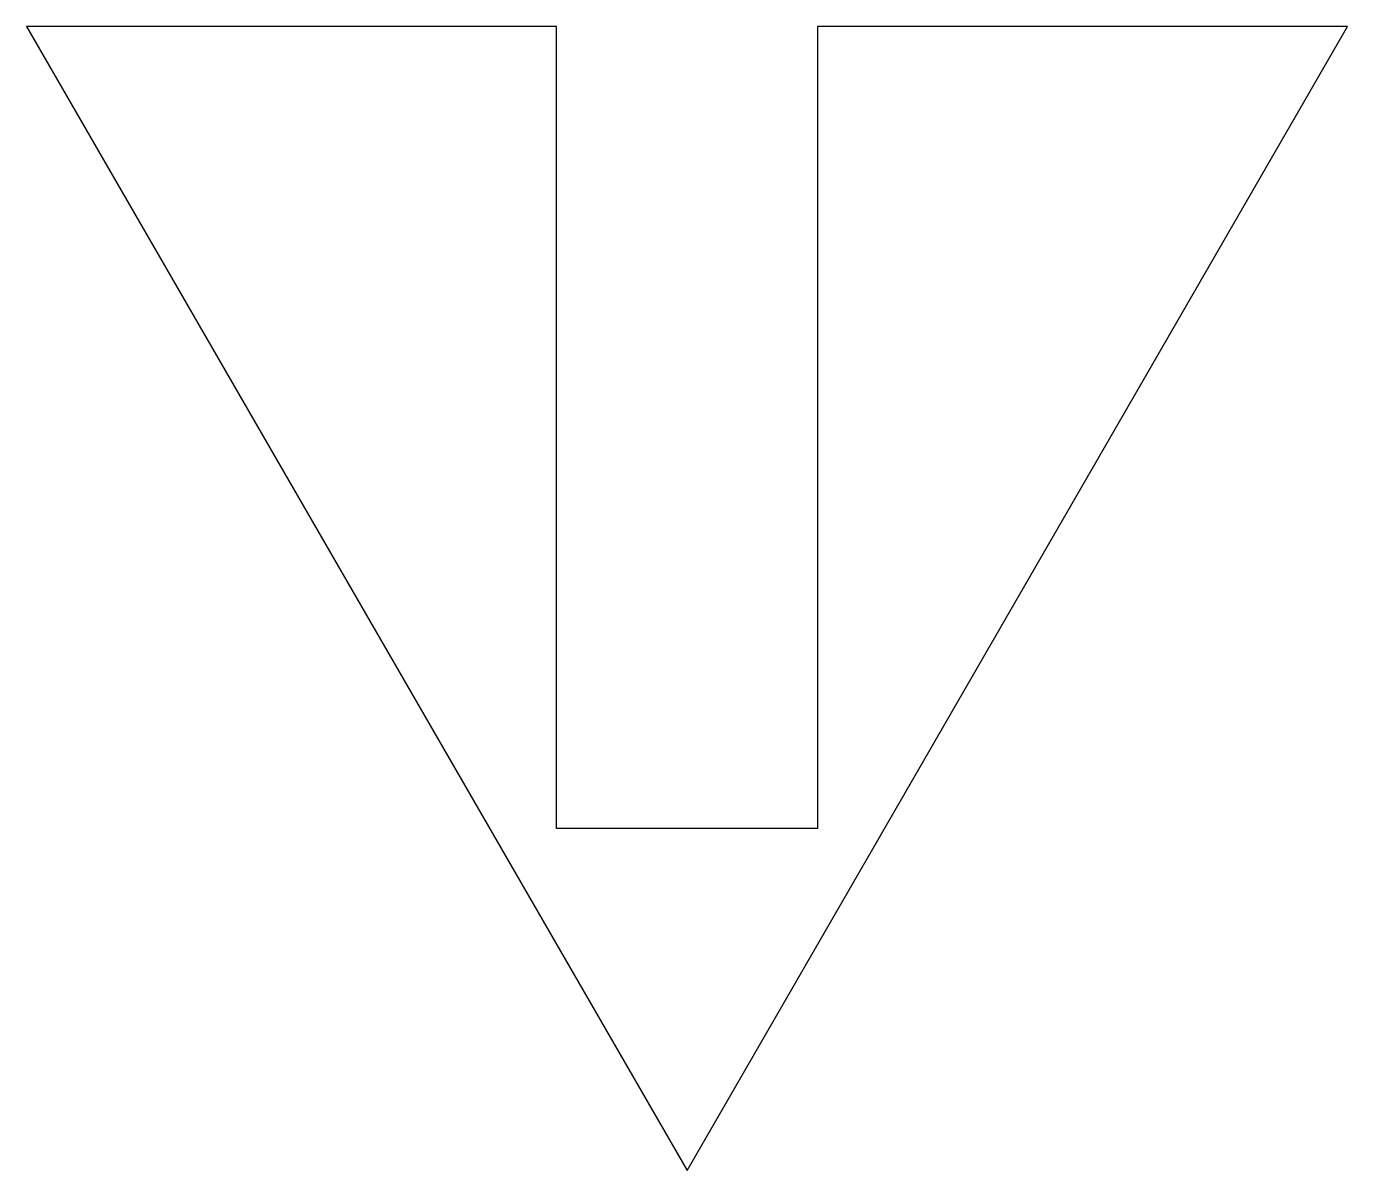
# Model space of a CAD drawing. Header units: metres. Extents: x -8 to 8, y -9.2 to 4.6.
import ezdxf

# ---------------------------------------------------------------- set-up
doc = ezdxf.new("R2010")
doc.units = ezdxf.units.M

msp = doc.modelspace()

# ---------------------------------------------------------------- linework, layer by layer
for p, q in [((-1.575, 4.59999), (-7.96742, 4.59999)), ((-7.96742, 4.59999), (0, -9.2)), ((-1.575, -5.075), (-1.575, 4.59999)), ((0, -9.2), (7.96742, 4.59999)), ((7.96742, 4.59999), (1.575, 4.59999)), ((1.575, 4.59999), (1.575, -5.075)), ((1.575, -5.075), (-1.575, -5.075))]:
    msp.add_line(p, q)

doc.saveas('drawing.dxf')
